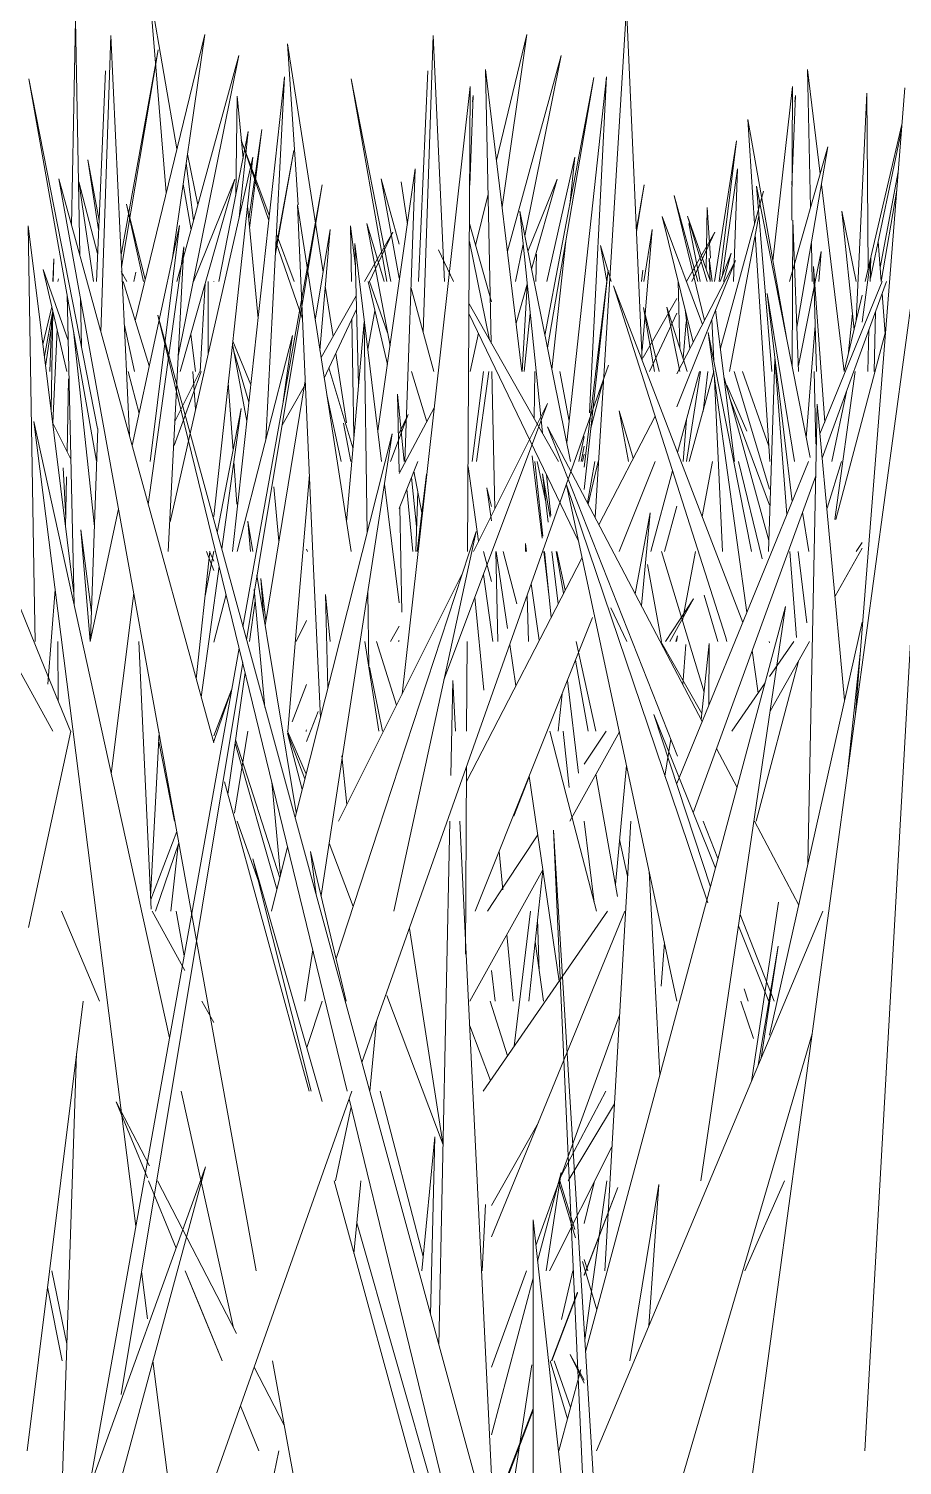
# Model space of a CAD drawing. Header units: millimetres. Extents: x -10020 to 20888, y -4665 to 12339.
# Drawn here: x 2933.36 to 2960.15, y 3071.59 to 3115.66 of the extents above; entities that cross this region are included whole.
import ezdxf

# ---------------------------------------------------------------- set-up
doc = ezdxf.new("R2010")
doc.units = ezdxf.units.MM
doc.layers.add('G-IMPT', color=8, linetype='Continuous', lineweight=9)

# ---------------------------------------------------------------- blocks, each defined once
blk = doc.blocks.new('Grass Array - 25_dwg-V38-West')
at = {"layer": 'G-IMPT'}
for p, q in [((2950.73, 3100.667), (2951.693, 3116.317)), ((2952.173, 3105.484), (2951.693, 3116.317)), ((2935.578, 3106.353), (2935.885, 3115.448)), ((2936.449, 3103.181), (2935.885, 3115.448)), ((2936.629, 3106.7), (2938.759, 3115.482)), ((2937.771, 3108.627), (2938.759, 3115.482)), ((2939.81, 3114.84), (2937.905, 3107.901)), ((2939.81, 3114.84), (2937.95, 3105.617)), ((2935.723, 3114.365), (2935.438, 3107.901)), ((2948.487, 3105.142), (2947.366, 3114.409)), ((2947.548, 3106.013), (2947.366, 3114.409)), ((2952.747, 3050.579), (2961.384, 3114.378)), ((2933.368, 3114.119), (2935.445, 3102.389)), ((2933.368, 3114.119), (2935.474, 3103.392)), ((2935.474, 3103.392), (2933.368, 3114.119)), ((2939.919, 3102.407), (2941.205, 3114.186)), ((2940.635, 3103.055), (2941.205, 3114.186)), ((2945.588, 3102.168), (2946.901, 3113.884)), ((2946.823, 3099.624), (2946.901, 3113.884)), ((2949.194, 3106.247), (2950.695, 3114.165)), ((2949.271, 3105.866), (2950.695, 3114.165)), ((2946.885, 3110.856), (2946.994, 3113.605)), ((2946.971, 3113.419), (2946.994, 3113.605)), ((2958.713, 3094.647), (2960.228, 3113.84)), ((2958.732, 3106.692), (2959.061, 3113.681)), ((2959.1, 3108.268), (2959.061, 3113.681)), ((2956.595, 3106.185), (2955.416, 3112.875)), ((2955.621, 3109.683), (2955.416, 3112.875)), ((2959.014, 3107.901), (2960.139, 3112.716)), ((2959.172, 3108.005), (2960.126, 3112.55)), ((2954.392, 3107.901), (2955.067, 3112.222)), ((2954.532, 3107.901), (2955.067, 3112.222)), ((2937.698, 3100.532), (2940.234, 3111.72)), ((2939.038, 3100.692), (2940.234, 3111.72)), ((2956.69, 3107.901), (2957.87, 3112.037)), ((2956.92, 3106.499), (2957.87, 3112.037)), ((2944.071, 3103.32), (2945.217, 3111.362)), ((2944.899, 3102.383), (2945.217, 3111.362)), ((2937.341, 3099.929), (2934.288, 3111.055)), ((2940.343, 3077.552), (2934.288, 3111.055)), ((2934.904, 3110.962), (2935.476, 3108.758)), ((2934.904, 3110.962), (2935.354, 3107.901)), ((2935.354, 3107.901), (2934.904, 3110.962)), ((2938.007, 3105.142), (2939.684, 3111.043)), ((2938.42, 3107.901), (2939.684, 3111.043)), ((2939.934, 3097.308), (2942.358, 3110.868)), ((2940.537, 3099.9), (2942.358, 3110.868)), ((2957.325, 3102.5), (2955.675, 3110.828)), ((2956.148, 3105.142), (2955.675, 3110.828)), ((2925.117, 3110.385), (2934.104, 3094.106)), ((2954.08, 3106.705), (2953.151, 3110.54)), ((2953.876, 3107.901), (2953.151, 3110.54)), ((2954.572, 3105.861), (2955.892, 3110.67)), ((2943.246, 3099.624), (2941.601, 3110.255)), ((2942.101, 3099.088), (2941.601, 3110.255)), ((2949.978, 3102.383), (2948.418, 3110.066)), ((2949.113, 3103.259), (2948.418, 3110.066)), ((2952.791, 3109.894), (2954.02, 3106.588)), ((2952.791, 3109.894), (2953.74, 3106.044)), ((2952.791, 3109.894), (2953.74, 3106.044)), ((2954.163, 3107.901), (2953.56, 3109.904)), ((2954.259, 3107.933), (2953.56, 3109.904)), ((2954.136, 3108.28), (2954.17, 3110.169)), ((2954.267, 3108.618), (2954.17, 3110.169)), ((2954.85, 3105.142), (2955.751, 3109.92)), ((2934.748, 3098.33), (2933.349, 3109.61)), ((2933.535, 3098.508), (2933.349, 3109.61)), ((2936.534, 3102.87), (2937.986, 3109.625)), ((2937.087, 3102.383), (2937.986, 3109.625)), ((2942.148, 3106.722), (2942.603, 3109.5)), ((2942.292, 3105.792), (2942.603, 3109.5)), ((2944.266, 3107.901), (2943.729, 3109.678)), ((2944.443, 3105.931), (2943.729, 3109.678)), ((2947.558, 3107.282), (2946.878, 3109.68)), ((2956.77, 3105.3), (2956.798, 3109.789)), ((2956.97, 3105.142), (2956.798, 3109.789)), ((2944.186, 3102.383), (2943.365, 3109.069)), ((2943.477, 3104.737), (2943.365, 3109.069)), ((2943.658, 3107.901), (2944.524, 3109.413)), ((2943.814, 3107.901), (2944.524, 3109.413)), ((2947.491, 3106.114), (2946.875, 3109.135)), ((2956.091, 3102.383), (2955.643, 3109.348)), ((2959.501, 3107.901), (2959.408, 3109.131)), ((2937.031, 3101.058), (2938.122, 3108.969)), ((2937.643, 3099.624), (2938.122, 3108.969)), ((2946.391, 3107.901), (2945.924, 3108.872)), ((2948.917, 3107.901), (2948.929, 3108.739)), ((2951.22, 3107.901), (2950.892, 3109.007)), ((2951.093, 3107.901), (2950.892, 3109.007)), ((2954.228, 3108.618), (2954.317, 3107.901)), ((2954.228, 3108.618), (2954.26, 3107.901)), ((2954.57, 3107.901), (2954.907, 3108.776)), ((2954.672, 3107.901), (2954.907, 3108.776)), ((2956.964, 3105.327), (2957.664, 3108.829)), ((2957.59, 3107.901), (2957.664, 3108.829)), ((2958.918, 3106.658), (2959.19, 3108.637)), ((2959.169, 3107.901), (2959.19, 3108.637)), ((2934.572, 3106.091), (2933.806, 3108.268)), ((2934.532, 3105.142), (2933.806, 3108.268)), ((2951.131, 3108.254), (2950.399, 3101.518)), ((2951.131, 3108.254), (2950.399, 3102.205)), ((2950.399, 3102.205), (2951.131, 3108.254)), ((2952.149, 3107.901), (2952.191, 3108.252)), ((2953.239, 3105.074), (2955.032, 3108.548)), ((2953.239, 3104.063), (2955.032, 3108.548)), ((2957.771, 3103.592), (2957.432, 3108.361)), ((2957.52, 3105.142), (2957.432, 3108.361)), ((2934.257, 3107.901), (2934.276, 3107.982)), ((2934.261, 3107.901), (2934.276, 3107.982)), ((2936.256, 3107.901), (2937.06, 3105.316)), ((2938.62, 3105.142), (2938.774, 3107.839)), ((2938.863, 3105.671), (2938.866, 3107.901)), ((2954.728, 3097.01), (2951.295, 3107.771)), ((2955.259, 3097.445), (2951.295, 3107.771)), ((2959.531, 3107.901), (2957.625, 3103.235)), ((2959.661, 3107.901), (2957.694, 3102.489)), ((2934.756, 3097.984), (2934.54, 3107.5)), ((2942.326, 3105.574), (2943.406, 3107.461)), ((2956.841, 3102.383), (2956.01, 3107.531)), ((2956.774, 3101.153), (2956.01, 3107.531)), ((2958.37, 3105.142), (2958.918, 3107.487)), ((2959.623, 3106.303), (2959.529, 3107.538)), ((2933.8, 3105.974), (2934.072, 3107.122)), ((2933.845, 3105.609), (2934.099, 3107.007)), ((2943.129, 3083.07), (2937.326, 3106.876)), ((2937.326, 3106.876), (2940.253, 3096.144)), ((2942.423, 3104.942), (2943.417, 3107.056)), ((2950.226, 3099.933), (2946.863, 3106.922)), ((2949.61, 3102.383), (2946.864, 3107.217)), ((2948.555, 3105.142), (2948.74, 3106.917)), ((2952.694, 3105.142), (2952.218, 3107.11)), ((2952.556, 3105.142), (2952.218, 3107.11)), ((2952.935, 3107.113), (2953.553, 3105.142)), ((2952.935, 3107.113), (2953.33, 3105.142)), ((2954.426, 3107.032), (2955.005, 3102.383)), ((2959.289, 3105.142), (2959.326, 3106.98)), ((2933.744, 3096.308), (2929.527, 3106.602)), ((2935.377, 3100.389), (2934.737, 3106.388)), ((2936.291, 3106.603), (2936.606, 3105.142)), ((2943.105, 3100.537), (2943.648, 3106.671)), ((2943.739, 3100.182), (2943.648, 3106.671)), ((2954.312, 3106.748), (2954.37, 3105.466)), ((2957.204, 3103.109), (2957.481, 3106.556)), ((2959.091, 3105.142), (2959.127, 3106.433)), ((2938.33, 3106.276), (2938.475, 3105.142)), ((2938.475, 3105.142), (2938.33, 3106.276)), ((2940.052, 3103.623), (2939.612, 3105.986)), ((2939.753, 3099.624), (2941.456, 3106.25)), ((2941.169, 3104.218), (2941.456, 3106.25)), ((2955.526, 3099.624), (2954.199, 3106.335)), ((2955.385, 3097.753), (2954.199, 3106.335)), ((2958.112, 3100.602), (2959.637, 3106.359)), ((2956.047, 3099.624), (2956.241, 3105.523)), ((2956.613, 3100.758), (2956.241, 3105.523)), ((2936.413, 3105.142), (2936.746, 3103.857)), ((2937.821, 3102.87), (2938.65, 3105.142)), ((2937.847, 3103.605), (2938.611, 3105.142)), ((2938.4, 3105.142), (2938.48, 3103.982)), ((2943.305, 3102.8), (2942.569, 3105.252)), ((2951.144, 3105.341), (2943.579, 3083.941)), ((2945.567, 3103.597), (2945.1, 3105.142)), ((2947.658, 3100.936), (2947.567, 3105.142)), ((2948.858, 3103.707), (2948.879, 3105.142)), ((2953.258, 3102.658), (2953.928, 3105.142)), ((2953.529, 3102.383), (2953.961, 3105.142)), ((2953.617, 3102.383), (2954.374, 3105.142)), ((2954.039, 3103.92), (2954.19, 3105.142)), ((2956.079, 3101.531), (2954.993, 3105.142)), ((2956.06, 3102.853), (2955.249, 3105.142)), ((2958.085, 3100.602), (2958.709, 3105.142)), ((2939.631, 3102.724), (2939.483, 3104.796)), ((2940.614, 3097.351), (2941.843, 3104.859)), ((2941.134, 3103.493), (2941.814, 3104.68)), ((2954.395, 3104.911), (2954.634, 3099.624)), ((2956.058, 3099.962), (2954.684, 3104.963)), ((2955.381, 3103.313), (2954.77, 3104.719)), ((2942.943, 3102.383), (2942.504, 3104.422)), ((2944.872, 3102.383), (2944.67, 3104.452)), ((2944.718, 3102.065), (2944.67, 3104.452)), ((2954.853, 3104.345), (2956.079, 3101.046)), ((2957.991, 3102.383), (2958.451, 3104.571)), ((2939.146, 3100.199), (2939.877, 3104.008)), ((2939.281, 3099.703), (2939.877, 3104.008)), ((2944.46, 3102.383), (2945.001, 3103.819)), ((2944.718, 3102.009), (2945.796, 3104.025)), ((2944.718, 3103.246), (2945.001, 3103.819)), ((2946.095, 3095.681), (2949.272, 3104.163)), ((2947.002, 3099.624), (2949.272, 3104.163)), ((2950.848, 3100.442), (2952.569, 3103.777)), ((2951.902, 3102.484), (2951.464, 3103.935)), ((2951.75, 3102.383), (2951.464, 3103.935)), ((2957.256, 3090.035), (2957.541, 3104.145)), ((2958.382, 3095.06), (2957.541, 3104.145)), ((2935.688, 3093.751), (2933.517, 3103.614)), ((2936.647, 3078.924), (2933.517, 3103.614)), ((2934.654, 3102.453), (2934.097, 3103.581)), ((2935.478, 3103.392), (2935.261, 3096.947)), ((2943.24, 3102.383), (2943.016, 3103.553)), ((2954.017, 3094.405), (2949.273, 3103.443)), ((2953.26, 3093.339), (2949.273, 3103.443)), ((2953.433, 3102.383), (2953.531, 3103.672)), ((2941.53, 3091.456), (2944.511, 3103.231)), ((2942.99, 3093.353), (2944.511, 3103.231)), ((2950.231, 3102.383), (2950.399, 3103.152)), ((2950.304, 3102.383), (2950.399, 3102.848)), ((2939.919, 3102.407), (2939.615, 3099.624)), ((2948.799, 3102.558), (2949.105, 3100.031)), ((2960.724, 3102.642), (2959.002, 3072.034)), ((2939.749, 3101.074), (2939.655, 3102.383)), ((2941.692, 3098.643), (2941.972, 3101.978)), ((2944.718, 3100.936), (2945.294, 3102.383)), ((2945.588, 3102.168), (2944.813, 3095.247)), ((2945.42, 3100.806), (2945.176, 3102.086)), ((2945.565, 3101.99), (2945.274, 3099.624)), ((2947.16, 3099.94), (2946.837, 3102.229)), ((2949.126, 3100.088), (2948.886, 3102.383)), ((2949.219, 3101.147), (2948.949, 3102.383)), ((2949.352, 3100.675), (2949.116, 3102)), ((2949.294, 3100.525), (2949.116, 3102)), ((2949.372, 3100.726), (2949.244, 3101.973)), ((2950.519, 3101.07), (2950.824, 3102.383)), ((2951.465, 3099.624), (2952.568, 3102.383)), ((2952.44, 3099.624), (2953.106, 3102.094)), ((2954.011, 3100.696), (2954.329, 3102.383)), ((2955.852, 3099.392), (2955.127, 3102.383)), ((2957.277, 3102.383), (2956.191, 3099.726)), ((2958.286, 3102.383), (2957.85, 3100.954)), ((2944.718, 3098.049), (2944.272, 3101.682)), ((2945.142, 3099.624), (2944.955, 3101.532)), ((2947.558, 3101.001), (2947.41, 3101.574)), ((2947.558, 3100.562), (2947.41, 3101.574)), ((2953.038, 3092.242), (2949.855, 3101.669)), ((2953.24, 3085.829), (2949.855, 3101.669)), ((2957.496, 3101.944), (2953.738, 3091.602)), ((2935.244, 3096.865), (2936.118, 3100.931)), ((2944.805, 3097.762), (2944.74, 3100.991)), ((2951.959, 3098.327), (2952.415, 3100.804)), ((2952.151, 3097.961), (2952.415, 3100.804)), ((2952.859, 3099.624), (2953.239, 3101.008)), ((2957.287, 3099.624), (2957.092, 3100.832)), ((2935.288, 3097.752), (2934.962, 3100.288)), ((2935.245, 3096.87), (2934.962, 3100.288)), ((2940.082, 3100.548), (2940.167, 3099.624)), ((2940.082, 3100.548), (2940.236, 3099.624)), ((2940.236, 3099.624), (2940.082, 3100.548)), ((2944.075, 3091.069), (2947.079, 3100.233)), ((2944.562, 3088.588), (2947.079, 3100.233)), ((2937.341, 3099.929), (2939.038, 3093.748)), ((2940.537, 3099.9), (2940.042, 3096.914)), ((2948.593, 3099.867), (2948.628, 3099.624)), ((2948.593, 3099.867), (2948.601, 3099.624)), ((2948.593, 3099.867), (2948.601, 3099.624)), ((2958.731, 3099.624), (2958.918, 3099.895)), ((2938.498, 3095.715), (2938.922, 3099.624)), ((2938.774, 3098.258), (2939.038, 3099.633)), ((2939.038, 3099.036), (2938.818, 3099.624)), ((2939.038, 3099.325), (2938.908, 3099.624)), ((2941.913, 3099.624), (2941.878, 3099.69)), ((2946.784, 3092.566), (2950.331, 3099.44)), ((2947.746, 3096.865), (2947.687, 3099.624)), ((2948.042, 3097.263), (2947.696, 3099.624)), ((2948.331, 3098.015), (2947.915, 3099.624)), ((2949.154, 3099.624), (2949.313, 3098.307)), ((2949.386, 3097.608), (2949.175, 3099.624)), ((2949.596, 3098.016), (2949.403, 3099.624)), ((2949.766, 3098.345), (2949.539, 3099.624)), ((2949.812, 3098.434), (2949.552, 3099.624)), ((2954.073, 3095.303), (2952.767, 3099.624)), ((2953.239, 3092.501), (2956.191, 3099.726)), ((2953.408, 3097.501), (2953.809, 3099.624)), ((2956.908, 3096.985), (2956.702, 3099.624)), ((2957.219, 3097.436), (2956.957, 3099.624)), ((2958.087, 3098.248), (2958.918, 3099.723)), ((2938.652, 3095.154), (2939.206, 3099.161)), ((2940.356, 3098.9), (2941.569, 3091.612)), ((2941.569, 3091.612), (2940.356, 3098.9)), ((2942.101, 3099.088), (2942.306, 3094.521)), ((2944.398, 3094.418), (2946.646, 3098.913)), ((2947.593, 3096.865), (2947.305, 3098.911)), ((2952.768, 3096.865), (2952.333, 3099.226)), ((2933.535, 3098.508), (2933.563, 3096.865)), ((2933.946, 3095.552), (2934.17, 3098.46)), ((2940.275, 3098.453), (2940.608, 3094.836)), ((2940.638, 3097.499), (2940.483, 3098.797)), ((2940.565, 3097.647), (2940.483, 3098.797)), ((2941.692, 3098.643), (2941.312, 3094.106)), ((2948.771, 3098.629), (2949.02, 3096.898)), ((2935.897, 3092.799), (2936.585, 3098.342)), ((2939.038, 3096.84), (2939.415, 3098.307)), ((2940.132, 3096.865), (2940.307, 3098.105)), ((2942.609, 3096.865), (2942.464, 3098.301)), ((2942.539, 3095.441), (2942.464, 3098.301)), ((2943.797, 3096.074), (2943.764, 3098.383)), ((2947.314, 3095.366), (2947.042, 3098.21)), ((2948.645, 3098.272), (2948.691, 3096.865)), ((2948.645, 3098.272), (2948.691, 3096.865)), ((2952.886, 3096.865), (2953.743, 3098.165)), ((2953.021, 3096.865), (2953.743, 3098.165)), ((2954.079, 3098.278), (2954.498, 3096.865)), ((2950.653, 3097.592), (2947.053, 3088.588)), ((2951.209, 3097.891), (2951.702, 3096.865)), ((2953.97, 3080.311), (2956.573, 3097.931)), ((2954.226, 3089.187), (2956.573, 3097.931)), ((2941.562, 3096.865), (2941.878, 3097.503)), ((2944.456, 3096.865), (2944.718, 3097.331)), ((2956.079, 3084.785), (2958.918, 3097.452)), ((2934.263, 3095.042), (2934.259, 3096.865)), ((2937.117, 3088.649), (2936.739, 3096.865)), ((2944.1, 3094.106), (2943.673, 3096.865)), ((2944.643, 3094.908), (2944.025, 3096.865)), ((2944.705, 3096.865), (2944.718, 3096.892)), ((2946.792, 3094.106), (2946.807, 3096.865)), ((2948.3, 3095.503), (2948.114, 3096.771)), ((2950.757, 3094.106), (2950.155, 3096.865)), ((2954.004, 3094.649), (2952.745, 3096.865)), ((2953.209, 3096.865), (2953.258, 3097.038)), ((2953.229, 3096.865), (2953.258, 3097.038)), ((2953.422, 3095.54), (2953.509, 3096.763)), ((2953.984, 3094.468), (2954.231, 3096.803)), ((2954.222, 3094.906), (2954.231, 3096.803)), ((2954.728, 3097.01), (2954.774, 3096.865)), ((2956.079, 3096.823), (2956.071, 3096.865)), ((2956.079, 3095.785), (2956.825, 3096.865)), ((2956.098, 3094.719), (2957.308, 3096.865)), ((2933.744, 3096.308), (2934.647, 3094.106)), ((2935.202, 3070.841), (2939.817, 3096.655)), ((2950.52, 3094.106), (2950.132, 3096.29)), ((2955.728, 3095.276), (2955.547, 3096.582)), ((2956.967, 3096.26), (2955.665, 3091.347)), ((2958.48, 3092.921), (2958.859, 3096.495)), ((2939.925, 3096.212), (2936.197, 3073.759)), ((2939.47, 3092.173), (2939.998, 3095.914)), ((2950.996, 3056.737), (2940.253, 3096.144)), ((2944.207, 3094.106), (2943.815, 3096.074)), ((2939.038, 3093.966), (2939.581, 3095.38)), ((2939.038, 3093.796), (2939.581, 3095.38)), ((2941.446, 3094.398), (2941.878, 3095.543)), ((2946.31, 3092.753), (2946.371, 3095.66)), ((2946.447, 3094.106), (2946.371, 3095.66)), ((2950.222, 3092.824), (2949.88, 3095.66)), ((2954.92, 3094.106), (2955.945, 3095.59)), ((2949.718, 3095.255), (2949.593, 3094.106)), ((2942.242, 3094.712), (2941.878, 3093.797)), ((2954.266, 3089.338), (2952.529, 3094.616)), ((2954.419, 3089.904), (2952.529, 3094.616)), ((2933.357, 3088.085), (2934.651, 3094.106)), ((2937.359, 3094.065), (2937.1, 3089.023)), ((2939.672, 3091.596), (2940.083, 3094.106)), ((2941.867, 3092.786), (2941.295, 3094.106)), ((2941.83, 3092.643), (2941.301, 3094.043)), ((2941.748, 3092.318), (2941.301, 3094.043)), ((2941.859, 3094.106), (2941.878, 3094.148)), ((2941.87, 3094.106), (2941.878, 3094.124)), ((2944.398, 3094.418), (2942.862, 3091.347)), ((2949.847, 3092.154), (2949.342, 3094.106)), ((2949.933, 3092.386), (2949.753, 3094.106)), ((2949.956, 3091.347), (2951.476, 3094.084)), ((2950.399, 3093.093), (2951.067, 3094.106)), ((2935.688, 3093.751), (2937.68, 3084.698)), ((2937.838, 3091.347), (2937.347, 3093.848)), ((2939.691, 3093.739), (2940.975, 3089.263)), ((2939.706, 3093.845), (2941.062, 3089.607)), ((2941.062, 3089.607), (2939.706, 3093.845)), ((2952.872, 3092.734), (2953.051, 3093.868)), ((2942.99, 3093.353), (2942.33, 3089.066)), ((2943.115, 3091.855), (2942.964, 3093.353)), ((2955.082, 3092.377), (2954.454, 3093.573)), ((2946.755, 3087.264), (2946.786, 3093.015)), ((2948.24, 3091.497), (2948.709, 3092.711)), ((2949.627, 3086.443), (2948.707, 3092.724)), ((2951.421, 3089.04), (2950.755, 3092.786)), ((2951.355, 3089.409), (2951.695, 3093.059)), ((2939.364, 3092.56), (2941.968, 3083.07)), ((2940.82, 3092.544), (2941.083, 3089.69)), ((2949.847, 3092.154), (2950.769, 3088.588)), ((2953.038, 3092.242), (2954.184, 3088.846)), ((2937.104, 3088.941), (2937.907, 3091.029)), ((2940.416, 3089.482), (2939.76, 3091.347)), ((2944.075, 3091.069), (2942.786, 3087.136)), ((2945.942, 3075.274), (2946.281, 3091.347)), ((2946.779, 3087.264), (2946.581, 3091.347)), ((2950.996, 3056.737), (2949.454, 3091.077)), ((2949.927, 3083.391), (2949.454, 3091.077)), ((2950.399, 3091.351), (2950.699, 3088.858)), ((2951.027, 3077.552), (2951.826, 3091.347)), ((2954.046, 3091.347), (2954.498, 3090.201)), ((2956.973, 3088.774), (2955.623, 3091.347)), ((2937.249, 3088.588), (2937.969, 3090.685)), ((2937.725, 3088.588), (2937.944, 3090.613)), ((2940.804, 3088.588), (2941.303, 3090.56)), ((2943.309, 3088.731), (2942.576, 3090.669)), ((2947.995, 3089.447), (2948.97, 3090.926)), ((2951.483, 3090.785), (2951.728, 3089.662)), ((2940.237, 3090.198), (2942.024, 3083.07)), ((2940.237, 3090.198), (2942.364, 3082.749)), ((2943.096, 3085.829), (2942.008, 3090.423)), ((2942.173, 3089.098), (2942.008, 3090.423)), ((2947.898, 3089.244), (2947.785, 3090.42)), ((2946.891, 3085.829), (2949.127, 3089.855)), ((2949.13, 3089.838), (2948.694, 3085.829)), ((2952.53, 3087.123), (2952.387, 3089.819)), ((2947.995, 3089.447), (2947.429, 3088.588)), ((2954.226, 3089.187), (2950.438, 3075.073)), ((2956.355, 3088.863), (2955.522, 3083.365)), ((2935.536, 3085.829), (2934.366, 3088.588)), ((2935.536, 3085.829), (2934.366, 3088.588)), ((2937.151, 3088.588), (2938.155, 3086.769)), ((2937.888, 3088.588), (2938.13, 3087.219)), ((2951.109, 3088.588), (2947.298, 3083.07)), ((2947.558, 3078.597), (2951.641, 3088.588)), ((2948.25, 3084.45), (2948.751, 3088.588)), ((2948.25, 3084.45), (2948.751, 3088.588)), ((2949.02, 3086.743), (2948.968, 3088.351)), ((2948.968, 3088.351), (2949.02, 3086.743)), ((2950.771, 3072.034), (2957.712, 3088.588)), ((2955.177, 3088.481), (2956.223, 3085.829)), ((2946.057, 3081.46), (2945.035, 3088.061)), ((2948.223, 3085.829), (2948.028, 3087.876)), ((2956.079, 3085.763), (2955.126, 3088.139)), ((2948.892, 3087.653), (2949.149, 3085.829)), ((2952.758, 3086.29), (2952.855, 3087.631)), ((2955.732, 3083.866), (2956.34, 3087.512)), ((2955.819, 3084.075), (2956.34, 3087.512)), ((2942.073, 3087.401), (2941.831, 3085.829)), ((2946.779, 3087.264), (2947.637, 3069.593)), ((2952.53, 3087.123), (2952.718, 3083.57)), ((2947.665, 3085.829), (2947.558, 3086.768)), ((2955.297, 3086.208), (2955.422, 3085.829)), ((2933.318, 3072.034), (2935.031, 3085.829)), ((2938.674, 3085.829), (2939.038, 3085.171)), ((2942.358, 3085.829), (2941.891, 3084.404)), ((2944.341, 3086), (2946.071, 3081.421)), ((2948.04, 3084.145), (2947.508, 3085.829)), ((2955.203, 3085.829), (2955.589, 3084.684)), ((2951.481, 3085.393), (2948.916, 3078.336)), ((2943.82, 3083.07), (2944.029, 3085.214)), ((2946.886, 3085.071), (2947.521, 3083.394)), ((2947.521, 3083.394), (2946.886, 3085.071)), ((2957.384, 3084.826), (2951.215, 3063.757)), ((2934.833, 3084.234), (2934.329, 3069.275)), ((2943.271, 3083.07), (2934.649, 3058.68)), ((2938.038, 3083.07), (2939.628, 3075.848)), ((2945.456, 3077.99), (2944.141, 3083.07)), ((2949.697, 3080.485), (2951.061, 3083.07)), ((2949.927, 3083.391), (2951.472, 3058.239)), ((2936.048, 3082.742), (2937.068, 3080.776)), ((2936.048, 3082.742), (2937.001, 3080.406)), ((2937.001, 3080.406), (2936.048, 3082.742)), ((2942.77, 3080.311), (2943.247, 3082.586)), ((2946.882, 3067.677), (2943.187, 3082.832)), ((2949.909, 3080.311), (2951.323, 3082.676)), ((2947.558, 3079.56), (2948.99, 3082.101)), ((2945.413, 3077.552), (2945.821, 3081.666)), ((2945.685, 3076.217), (2945.821, 3081.666)), ((2951.246, 3081.358), (2949.334, 3077.552)), ((2933.357, 3065.741), (2938.787, 3080.749)), ((2937.188, 3074.842), (2938.787, 3080.749)), ((2948.969, 3077.854), (2949.688, 3080.57)), ((2949.229, 3077.552), (2949.688, 3080.57)), ((2937.04, 3080.311), (2937.882, 3078.248)), ((2937.882, 3078.248), (2937.04, 3080.311)), ((2937.31, 3080.311), (2939.738, 3075.635)), ((2942.725, 3080.311), (2951.58, 3048.047)), ((2943.539, 3080.19), (2943.334, 3078.091)), ((2943.539, 3080.19), (2943.551, 3080.311)), ((2950.125, 3078.565), (2949.618, 3080.267)), ((2950.114, 3078.824), (2949.654, 3080.311)), ((2950.399, 3079.011), (2950.698, 3080.267)), ((2950.399, 3077.41), (2951.426, 3080.114)), ((2950.399, 3077.431), (2951.426, 3080.114)), ((2950.725, 3077.667), (2951.092, 3080.311)), ((2951.791, 3074.793), (2952.681, 3080.204)), ((2952.38, 3075.871), (2952.681, 3080.204)), ((2955.324, 3077.552), (2956.537, 3080.311)), ((2947.265, 3077.552), (2947.369, 3079.589)), ((2949.438, 3073.589), (2948.83, 3079.122)), ((2948.832, 3066.516), (2948.83, 3079.122)), ((2952.282, 3048.015), (2943.426, 3079.029)), ((2950.34, 3077.84), (2950.782, 3076.355)), ((2950.508, 3077.552), (2950.399, 3077.904)), ((2934.533, 3075.31), (2934.071, 3077.552)), ((2937.008, 3076.078), (2936.824, 3077.533)), ((2938.166, 3077.552), (2938.63, 3076.416)), ((2939.292, 3074.793), (2938.166, 3077.552)), ((2948.632, 3077.552), (2947.558, 3074.599)), ((2947.558, 3072.522), (2948.83, 3077.328)), ((2949.697, 3076.065), (2950.051, 3077.552)), ((2950.725, 3077.667), (2950.415, 3075.437)), ((2933.942, 3077.058), (2934.39, 3074.793)), ((2949.389, 3074.793), (2950.193, 3076.895)), ((2949.405, 3074.793), (2950.194, 3076.871)), ((2939.292, 3074.793), (2938.63, 3076.416)), ((2937.188, 3074.842), (2933.729, 3062.069)), ((2937.728, 3070.401), (2937.171, 3074.793)), ((2945.684, 3048), (2940.841, 3074.793)), ((2948.791, 3074.671), (2947.972, 3069.275)), ((2949.885, 3073.013), (2949.356, 3074.793)), ((2949.981, 3073.369), (2949.48, 3074.793)), ((2950.399, 3074.106), (2949.963, 3074.989)), ((2950.399, 3074.196), (2949.963, 3074.989)), ((2940.276, 3074.598), (2941.197, 3072.824)), ((2950.291, 3074.525), (2949.622, 3072.034)), ((2940.418, 3072.034), (2939.857, 3073.411)), ((2940.418, 3072.034), (2939.857, 3073.411)), ((2948.831, 3073.336), (2947.558, 3070.013)), ((2949.438, 3073.589), (2950.399, 3064.849)), ((2947.558, 3069.931), (2948.831, 3073.281)), ((2938.433, 3059.632), (2941.034, 3072.034))]:
    blk.add_line(p, q, dxfattribs=at)
blk = doc.blocks.new('Grass Array - Grass Array-V40-West')
blk.add_blockref('Grass Array - 25_dwg-V38-West', (0, 0))
blk = doc.blocks.new('Grass Array - 25_dwg-V44-West')
at = {"layer": 'G-IMPT'}
for p, q in [((2937.909, 3111.978), (2937.067, 3116.831)), ((2937.583, 3110.632), (2937.067, 3116.831)), ((2934.678, 3109.634), (2934.801, 3115.928)), ((2934.929, 3108.72), (2934.801, 3115.928)), ((2941.298, 3115.196), (2942.389, 3108.193)), ((2941.298, 3115.196), (2941.627, 3110.255)), ((2941.627, 3110.255), (2941.298, 3115.196)), ((2945.457, 3106.353), (2945.764, 3115.448)), ((2946.111, 3107.901), (2945.764, 3115.448)), ((2947.703, 3111.625), (2948.638, 3115.482)), ((2947.876, 3110.192), (2948.638, 3115.482)), ((2936.197, 3108.718), (2937.328, 3115.006)), ((2936.211, 3108.344), (2937.328, 3115.006)), ((2949.69, 3114.84), (2948.04, 3108.833)), ((2949.69, 3114.84), (2948.573, 3109.303)), ((2945.602, 3114.365), (2945.317, 3107.901)), ((2957.633, 3111.206), (2957.245, 3114.409)), ((2957.337, 3110.17), (2957.245, 3114.409)), ((2943.247, 3114.119), (2944.348, 3107.901)), ((2943.247, 3114.119), (2944.468, 3107.901)), ((2944.468, 3107.901), (2943.247, 3114.119)), ((2949.859, 3102.968), (2951.084, 3114.186)), ((2950.556, 3103.874), (2951.084, 3114.186)), ((2956.181, 3108.533), (2956.78, 3113.884)), ((2956.758, 3109.789), (2956.78, 3113.884)), ((2939.71, 3110.538), (2939.756, 3113.585)), ((2939.935, 3111.681), (2939.756, 3113.585)), ((2956.764, 3110.856), (2956.873, 3113.605)), ((2956.85, 3113.419), (2956.873, 3113.605)), ((2940.109, 3109.829), (2940.51, 3112.564)), ((2940.136, 3109.538), (2940.51, 3112.564)), ((2939.192, 3107.901), (2940.096, 3112.505)), ((2939.814, 3109.867), (2940.096, 3112.505)), ((2940.741, 3109.937), (2939.882, 3112.241)), ((2940.723, 3109.774), (2939.884, 3112.217)), ((2938.23, 3111.814), (2938.551, 3110.255)), ((2940.927, 3108.766), (2941.492, 3111.919)), ((2940.932, 3108.851), (2941.492, 3111.919)), ((2949.247, 3107.901), (2950.113, 3111.72)), ((2949.955, 3110.26), (2950.113, 3111.72)), ((2935.52, 3109.77), (2935.176, 3111.634)), ((2935.508, 3109.5), (2935.176, 3111.634)), ((2938.19, 3111.536), (2938.419, 3109.774)), ((2954.622, 3108.037), (2955.096, 3111.362)), ((2954.974, 3107.901), (2955.096, 3111.362)), ((2959.469, 3108.333), (2960.025, 3111.266)), ((2938.341, 3109.489), (2938.098, 3110.892)), ((2944.718, 3109.047), (2944.167, 3111.055)), ((2944.718, 3108.006), (2944.167, 3111.055)), ((2944.783, 3110.962), (2944.975, 3109.662)), ((2944.975, 3109.662), (2944.783, 3110.962)), ((2948.67, 3108.824), (2949.564, 3111.043)), ((2948.78, 3108.285), (2949.564, 3111.043)), ((2951.995, 3109.509), (2952.238, 3110.868)), ((2951.998, 3109.426), (2952.238, 3110.868)), ((2958.366, 3105.142), (2957.672, 3110.882)), ((2947.068, 3109.009), (2947.449, 3110.579)), ((2959.501, 3107.908), (2959.98, 3110.701)), ((2936.935, 3107.962), (2936.366, 3110.281)), ((2936.887, 3107.901), (2936.366, 3110.281)), ((2940.396, 3106.773), (2940.071, 3110.224)), ((2958.737, 3107.901), (2958.297, 3110.066)), ((2958.669, 3106.423), (2958.297, 3110.066)), ((2943.383, 3108.362), (2943.228, 3109.61)), ((2943.257, 3107.901), (2943.228, 3109.61)), ((2952.171, 3105.792), (2952.482, 3109.5)), ((2952.22, 3107.901), (2952.482, 3109.5)), ((2953.947, 3107.901), (2953.608, 3109.678)), ((2941.758, 3106.76), (2940.946, 3109.125)), ((2941.5, 3107.901), (2940.958, 3109.356)), ((2948.522, 3109.049), (2948.29, 3107.901)), ((2949.406, 3105.201), (2949.834, 3109.144)), ((2953.538, 3107.901), (2954.403, 3109.413)), ((2953.693, 3107.901), (2954.403, 3109.413)), ((2957.387, 3107.901), (2957.361, 3109.07)), ((2934.106, 3107.901), (2934.131, 3108.6)), ((2934.118, 3107.901), (2934.131, 3108.6)), ((2936.197, 3108.21), (2936.368, 3107.901)), ((2936.585, 3107.901), (2936.652, 3108.193)), ((2936.59, 3107.901), (2936.652, 3108.193)), ((2939.036, 3107.901), (2939.038, 3107.893)), ((2942.456, 3107.757), (2942.696, 3106.22)), ((2944.361, 3105.358), (2943.77, 3107.901)), ((2944.367, 3106.331), (2943.814, 3107.901)), ((2945.79, 3105.142), (2945.087, 3107.701)), ((2948.308, 3106.623), (2948.648, 3107.819)), ((2948.499, 3105.142), (2948.65, 3107.791)), ((2953.327, 3105.863), (2953.274, 3107.901)), ((2934.978, 3105.917), (2934.952, 3107.379)), ((2952.205, 3105.574), (2953.239, 3107.38)), ((2934.01, 3105.142), (2934.07, 3106.845)), ((2934.048, 3103.977), (2934.102, 3106.995)), ((2943.763, 3105.824), (2943.978, 3107.007)), ((2952.397, 3105.142), (2953.239, 3106.935)), ((2953.639, 3105.85), (2953.492, 3107.048)), ((2958.486, 3105.639), (2958.619, 3106.917)), ((2933.882, 3105.311), (2934.056, 3106.457)), ((2934.102, 3103.57), (2934.234, 3106.426)), ((2943.336, 3103.154), (2943.276, 3106.757)), ((2953.427, 3105.543), (2953.527, 3106.671)), ((2940.173, 3104.731), (2939.622, 3106.076)), ((2946.902, 3105.142), (2947.154, 3106.316)), ((2940.115, 3104.201), (2939.653, 3105.767)), ((2942.777, 3105.696), (2943.109, 3103.566)), ((2946.966, 3102.383), (2947.309, 3105.142)), ((2947.093, 3102.383), (2947.474, 3105.142)), ((2949.931, 3103.623), (2949.648, 3105.142)), ((2957.495, 3102.916), (2957.446, 3105.142)), ((2934.542, 3102.681), (2934.585, 3104.914)), ((2950.604, 3103.402), (2950.991, 3104.911)), ((2950.342, 3102.383), (2950.399, 3102.606)), ((2934.502, 3100.652), (2934.422, 3102.185)), ((2950.494, 3101.117), (2950.721, 3102.383)), ((2934.496, 3100.363), (2934.526, 3101.911)), ((2940.881, 3101.607), (2941.037, 3099.938)), ((2945.257, 3100.389), (2945.097, 3101.887)), ((2945.293, 3101.471), (2945.231, 3099.624)), ((2947.304, 3099.624), (2947.558, 3098.698))]:
    blk.add_line(p, q, dxfattribs=at)
blk = doc.blocks.new('Grass Array - Grass Array-V49-West')
blk.add_blockref('Grass Array - 25_dwg-V44-West', (0, 0))

msp = doc.modelspace()

# ---------------------------------------------------------------- block references
for name in ['Grass Array - Grass Array-V49-West', 'Grass Array - Grass Array-V40-West']:
    msp.add_blockref(name, (0, 0))

doc.saveas('drawing.dxf')
